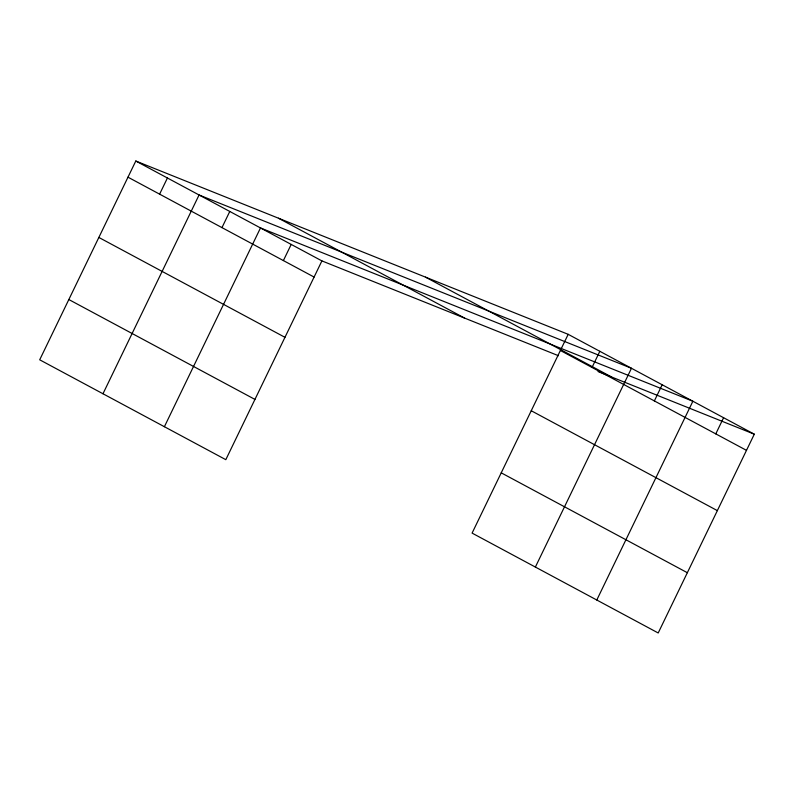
<?xml version="1.0" encoding="UTF-8"?>
<svg xmlns="http://www.w3.org/2000/svg" width="794" height="794" viewBox="0 0 794 794"><rect width="100%" height="100%" fill="white"/><g stroke="black" fill="none" stroke-linecap="round" stroke-linejoin="round"><path stroke-width="1.19" d="M568.186 334.324L472.093 533.102L658.206 632.977L754.3 434.199L568.186 334.324L135.794 161.023L39.7 359.801L225.814 459.676L321.907 260.898L558.46 355.712M159.614 194.163L167.425 178.005M102.982 393.755L199.066 194.987L631.468 368.287L535.374 567.055M221.963 227.62L229.774 211.462M164.398 426.715L260.482 227.947L692.884 401.248L596.79 600.016M283.389 260.581L291.2 244.423M592.016 367.463L599.827 351.305M654.365 400.92L662.176 384.762M715.781 433.881L723.592 417.723M598.041 371.572L754.3 434.199M425.495 277.136L611.608 377.011M560.375 350.482L746.489 450.357M278.476 218.221L464.599 318.086M135.794 161.023L321.907 260.898M127.983 177.181L314.096 277.056M531.246 410.746L717.359 510.621M98.843 237.446L284.957 337.321M501.232 472.837L687.346 572.712M68.83 299.537L254.943 399.412"/></g></svg>
